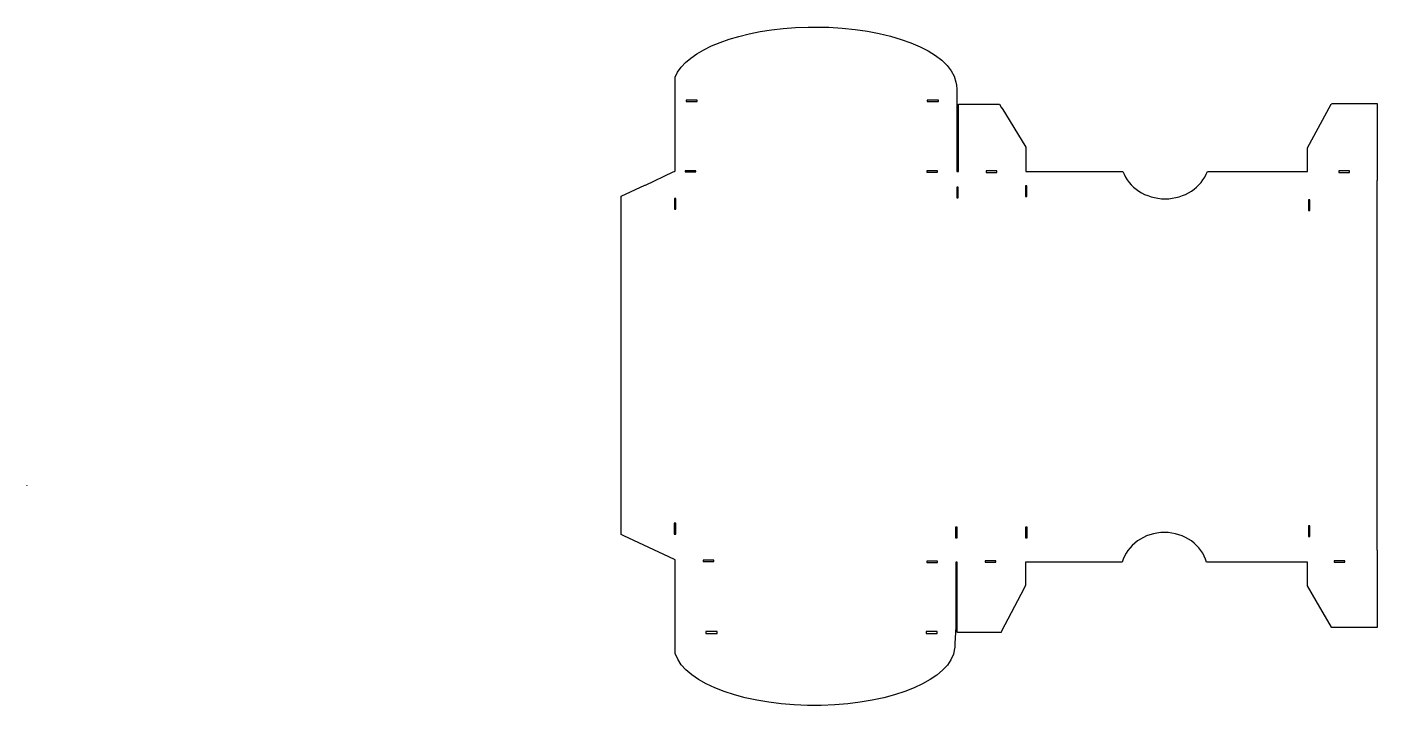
# Model space of a CAD drawing. Header units: centimetres. Extents: x -22.4 to 9.3, y -8.2 to 7.8.
import ezdxf
from ezdxf.lldxf.tags import DXFTag

# ---------------------------------------------------------------- set-up
doc = ezdxf.new("R2010")
doc.units = ezdxf.units.CM
doc.header["$MEASUREMENT"] = 0
doc.layers.add('Layer 1', color=7, linetype='Continuous')
tags = doc.linetypes.add('New Line1', pattern=[1.3, 0.1, -1.2]).pattern_tags.tags
tags[6:7] = [DXFTag(74, 4), DXFTag(75, 0), DXFTag(340, '0'), DXFTag(46, 1.0), DXFTag(50, 0.0), DXFTag(44, 0.0), DXFTag(45, 0.0)]
tags[4:5] = [DXFTag(74, 4), DXFTag(75, 0), DXFTag(340, '0'), DXFTag(46, 1.0), DXFTag(50, 0.0), DXFTag(44, 0.0), DXFTag(45, 0.0)]
tags = doc.linetypes.add('New Line10', pattern=[1.3, 0.1, -1.2]).pattern_tags.tags
tags[6:7] = [DXFTag(74, 4), DXFTag(75, 0), DXFTag(340, '0'), DXFTag(46, 1.0), DXFTag(50, 0.0), DXFTag(44, 0.0), DXFTag(45, 0.0)]
tags[4:5] = [DXFTag(74, 4), DXFTag(75, 0), DXFTag(340, '0'), DXFTag(46, 1.0), DXFTag(50, 0.0), DXFTag(44, 0.0), DXFTag(45, 0.0)]
tags = doc.linetypes.add('New Line11', pattern=[1.3, 0.1, -1.2]).pattern_tags.tags
tags[6:7] = [DXFTag(74, 4), DXFTag(75, 0), DXFTag(340, '0'), DXFTag(46, 1.0), DXFTag(50, 0.0), DXFTag(44, 0.0), DXFTag(45, 0.0)]
tags[4:5] = [DXFTag(74, 4), DXFTag(75, 0), DXFTag(340, '0'), DXFTag(46, 1.0), DXFTag(50, 0.0), DXFTag(44, 0.0), DXFTag(45, 0.0)]
tags = doc.linetypes.add('New Line12', pattern=[1.3, 0.1, -1.2]).pattern_tags.tags
tags[6:7] = [DXFTag(74, 4), DXFTag(75, 0), DXFTag(340, '0'), DXFTag(46, 1.0), DXFTag(50, 0.0), DXFTag(44, 0.0), DXFTag(45, 0.0)]
tags[4:5] = [DXFTag(74, 4), DXFTag(75, 0), DXFTag(340, '0'), DXFTag(46, 1.0), DXFTag(50, 0.0), DXFTag(44, 0.0), DXFTag(45, 0.0)]
tags = doc.linetypes.add('New Line13', pattern=[1.3, 0.1, -1.2]).pattern_tags.tags
tags[6:7] = [DXFTag(74, 4), DXFTag(75, 0), DXFTag(340, '0'), DXFTag(46, 1.0), DXFTag(50, 0.0), DXFTag(44, 0.0), DXFTag(45, 0.0)]
tags[4:5] = [DXFTag(74, 4), DXFTag(75, 0), DXFTag(340, '0'), DXFTag(46, 1.0), DXFTag(50, 0.0), DXFTag(44, 0.0), DXFTag(45, 0.0)]
tags = doc.linetypes.add('New Line14', pattern=[1.3, 0.1, -1.2]).pattern_tags.tags
tags[6:7] = [DXFTag(74, 4), DXFTag(75, 0), DXFTag(340, '0'), DXFTag(46, 1.0), DXFTag(50, 0.0), DXFTag(44, 0.0), DXFTag(45, 0.0)]
tags[4:5] = [DXFTag(74, 4), DXFTag(75, 0), DXFTag(340, '0'), DXFTag(46, 1.0), DXFTag(50, 0.0), DXFTag(44, 0.0), DXFTag(45, 0.0)]
tags = doc.linetypes.add('New Line15', pattern=[1.3, 0.1, -1.2]).pattern_tags.tags
tags[6:7] = [DXFTag(74, 4), DXFTag(75, 0), DXFTag(340, '0'), DXFTag(46, 1.0), DXFTag(50, 0.0), DXFTag(44, 0.0), DXFTag(45, 0.0)]
tags[4:5] = [DXFTag(74, 4), DXFTag(75, 0), DXFTag(340, '0'), DXFTag(46, 1.0), DXFTag(50, 0.0), DXFTag(44, 0.0), DXFTag(45, 0.0)]
tags = doc.linetypes.add('New Line16', pattern=[1.3, 0.1, -1.2]).pattern_tags.tags
tags[6:7] = [DXFTag(74, 4), DXFTag(75, 0), DXFTag(340, '0'), DXFTag(46, 1.0), DXFTag(50, 0.0), DXFTag(44, 0.0), DXFTag(45, 0.0)]
tags[4:5] = [DXFTag(74, 4), DXFTag(75, 0), DXFTag(340, '0'), DXFTag(46, 1.0), DXFTag(50, 0.0), DXFTag(44, 0.0), DXFTag(45, 0.0)]
tags = doc.linetypes.add('New Line17', pattern=[1.3, 0.1, -1.2]).pattern_tags.tags
tags[6:7] = [DXFTag(74, 4), DXFTag(75, 0), DXFTag(340, '0'), DXFTag(46, 1.0), DXFTag(50, 0.0), DXFTag(44, 0.0), DXFTag(45, 0.0)]
tags[4:5] = [DXFTag(74, 4), DXFTag(75, 0), DXFTag(340, '0'), DXFTag(46, 1.0), DXFTag(50, 0.0), DXFTag(44, 0.0), DXFTag(45, 0.0)]
tags = doc.linetypes.add('New Line18', pattern=[1.3, 0.1, -1.2]).pattern_tags.tags
tags[6:7] = [DXFTag(74, 4), DXFTag(75, 0), DXFTag(340, '0'), DXFTag(46, 1.0), DXFTag(50, 0.0), DXFTag(44, 0.0), DXFTag(45, 0.0)]
tags[4:5] = [DXFTag(74, 4), DXFTag(75, 0), DXFTag(340, '0'), DXFTag(46, 1.0), DXFTag(50, 0.0), DXFTag(44, 0.0), DXFTag(45, 0.0)]
tags = doc.linetypes.add('New Line19', pattern=[1.3, 0.1, -1.2]).pattern_tags.tags
tags[6:7] = [DXFTag(74, 4), DXFTag(75, 0), DXFTag(340, '0'), DXFTag(46, 1.0), DXFTag(50, 0.0), DXFTag(44, 0.0), DXFTag(45, 0.0)]
tags[4:5] = [DXFTag(74, 4), DXFTag(75, 0), DXFTag(340, '0'), DXFTag(46, 1.0), DXFTag(50, 0.0), DXFTag(44, 0.0), DXFTag(45, 0.0)]
tags = doc.linetypes.add('New Line2', pattern=[1.3, 0.1, -1.2]).pattern_tags.tags
tags[6:7] = [DXFTag(74, 4), DXFTag(75, 0), DXFTag(340, '0'), DXFTag(46, 1.0), DXFTag(50, 0.0), DXFTag(44, 0.0), DXFTag(45, 0.0)]
tags[4:5] = [DXFTag(74, 4), DXFTag(75, 0), DXFTag(340, '0'), DXFTag(46, 1.0), DXFTag(50, 0.0), DXFTag(44, 0.0), DXFTag(45, 0.0)]
tags = doc.linetypes.add('New Line20', pattern=[1.3, 0.1, -1.2]).pattern_tags.tags
tags[6:7] = [DXFTag(74, 4), DXFTag(75, 0), DXFTag(340, '0'), DXFTag(46, 1.0), DXFTag(50, 0.0), DXFTag(44, 0.0), DXFTag(45, 0.0)]
tags[4:5] = [DXFTag(74, 4), DXFTag(75, 0), DXFTag(340, '0'), DXFTag(46, 1.0), DXFTag(50, 0.0), DXFTag(44, 0.0), DXFTag(45, 0.0)]
tags = doc.linetypes.add('New Line21', pattern=[1.3, 0.1, -1.2]).pattern_tags.tags
tags[6:7] = [DXFTag(74, 4), DXFTag(75, 0), DXFTag(340, '0'), DXFTag(46, 1.0), DXFTag(50, 0.0), DXFTag(44, 0.0), DXFTag(45, 0.0)]
tags[4:5] = [DXFTag(74, 4), DXFTag(75, 0), DXFTag(340, '0'), DXFTag(46, 1.0), DXFTag(50, 0.0), DXFTag(44, 0.0), DXFTag(45, 0.0)]
tags = doc.linetypes.add('New Line22', pattern=[1.3, 0.1, -1.2]).pattern_tags.tags
tags[6:7] = [DXFTag(74, 4), DXFTag(75, 0), DXFTag(340, '0'), DXFTag(46, 1.0), DXFTag(50, 0.0), DXFTag(44, 0.0), DXFTag(45, 0.0)]
tags[4:5] = [DXFTag(74, 4), DXFTag(75, 0), DXFTag(340, '0'), DXFTag(46, 1.0), DXFTag(50, 0.0), DXFTag(44, 0.0), DXFTag(45, 0.0)]
tags = doc.linetypes.add('New Line3', pattern=[1.3, 0.1, -1.2]).pattern_tags.tags
tags[6:7] = [DXFTag(74, 4), DXFTag(75, 0), DXFTag(340, '0'), DXFTag(46, 1.0), DXFTag(50, 0.0), DXFTag(44, 0.0), DXFTag(45, 0.0)]
tags[4:5] = [DXFTag(74, 4), DXFTag(75, 0), DXFTag(340, '0'), DXFTag(46, 1.0), DXFTag(50, 0.0), DXFTag(44, 0.0), DXFTag(45, 0.0)]
tags = doc.linetypes.add('New Line4', pattern=[1.3, 0.1, -1.2]).pattern_tags.tags
tags[6:7] = [DXFTag(74, 4), DXFTag(75, 0), DXFTag(340, '0'), DXFTag(46, 1.0), DXFTag(50, 0.0), DXFTag(44, 0.0), DXFTag(45, 0.0)]
tags[4:5] = [DXFTag(74, 4), DXFTag(75, 0), DXFTag(340, '0'), DXFTag(46, 1.0), DXFTag(50, 0.0), DXFTag(44, 0.0), DXFTag(45, 0.0)]
tags = doc.linetypes.add('New Line5', pattern=[1.3, 0.1, -1.2]).pattern_tags.tags
tags[6:7] = [DXFTag(74, 4), DXFTag(75, 0), DXFTag(340, '0'), DXFTag(46, 1.0), DXFTag(50, 0.0), DXFTag(44, 0.0), DXFTag(45, 0.0)]
tags[4:5] = [DXFTag(74, 4), DXFTag(75, 0), DXFTag(340, '0'), DXFTag(46, 1.0), DXFTag(50, 0.0), DXFTag(44, 0.0), DXFTag(45, 0.0)]
tags = doc.linetypes.add('New Line6', pattern=[1.3, 0.1, -1.2]).pattern_tags.tags
tags[6:7] = [DXFTag(74, 4), DXFTag(75, 0), DXFTag(340, '0'), DXFTag(46, 1.0), DXFTag(50, 0.0), DXFTag(44, 0.0), DXFTag(45, 0.0)]
tags[4:5] = [DXFTag(74, 4), DXFTag(75, 0), DXFTag(340, '0'), DXFTag(46, 1.0), DXFTag(50, 0.0), DXFTag(44, 0.0), DXFTag(45, 0.0)]
tags = doc.linetypes.add('New Line7', pattern=[1.3, 0.1, -1.2]).pattern_tags.tags
tags[6:7] = [DXFTag(74, 4), DXFTag(75, 0), DXFTag(340, '0'), DXFTag(46, 1.0), DXFTag(50, 0.0), DXFTag(44, 0.0), DXFTag(45, 0.0)]
tags[4:5] = [DXFTag(74, 4), DXFTag(75, 0), DXFTag(340, '0'), DXFTag(46, 1.0), DXFTag(50, 0.0), DXFTag(44, 0.0), DXFTag(45, 0.0)]
tags = doc.linetypes.add('New Line8', pattern=[1.3, 0.1, -1.2]).pattern_tags.tags
tags[6:7] = [DXFTag(74, 4), DXFTag(75, 0), DXFTag(340, '0'), DXFTag(46, 1.0), DXFTag(50, 0.0), DXFTag(44, 0.0), DXFTag(45, 0.0)]
tags[4:5] = [DXFTag(74, 4), DXFTag(75, 0), DXFTag(340, '0'), DXFTag(46, 1.0), DXFTag(50, 0.0), DXFTag(44, 0.0), DXFTag(45, 0.0)]
tags = doc.linetypes.add('New Line9', pattern=[1.3, 0.1, -1.2]).pattern_tags.tags
tags[6:7] = [DXFTag(74, 4), DXFTag(75, 0), DXFTag(340, '0'), DXFTag(46, 1.0), DXFTag(50, 0.0), DXFTag(44, 0.0), DXFTag(45, 0.0)]
tags[4:5] = [DXFTag(74, 4), DXFTag(75, 0), DXFTag(340, '0'), DXFTag(46, 1.0), DXFTag(50, 0.0), DXFTag(44, 0.0), DXFTag(45, 0.0)]

msp = doc.modelspace()

# ---------------------------------------------------------------- linework, layer by layer
at = {"layer": 'Layer 1', "linetype": 'New Line2', "lineweight": 25}
msp.add_open_spline([(-3.90303, 7.76535), (-3.95893, 7.7654), (-4.01525, 7.76484), (-4.0717, 7.7637), (-4.0717, 7.7637), (-5.66403, 7.73147), (-6.94021, 7.22958), (-7.18469, 6.59126), (-7.18469, 6.59126), (-7.18469, 6.59126), (-7.18469, 5.09141), (-7.18469, 5.09141), (-7.18469, 5.09141), (-7.18469, 5.09141), (-7.18634, 5.09141), (-7.18634, 5.09141), (-7.18634, 5.09141), (-7.18634, 5.09141), (-7.18634, 4.39357), (-7.18634, 4.39357), (-7.18634, 4.39357), (-7.18634, 4.39357), (-7.19792, 4.38861), (-7.19792, 4.38861), (-7.19792, 4.38861), (-7.19792, 4.38861), (-7.20122, 4.38695), (-7.20122, 4.38695), (-7.20122, 4.38695), (-7.20122, 4.38695), (-7.20949, 4.38282), (-7.20949, 4.38282), (-7.20949, 4.38282), (-7.20949, 4.38282), (-7.22934, 4.37372), (-7.22934, 4.37372), (-7.22934, 4.37372), (-7.22934, 4.37372), (-7.88087, 4.06449), (-7.88087, 4.06449), (-7.88087, 4.06449), (-7.88087, 4.06449), (-7.89079, 4.06036), (-7.89079, 4.06036), (-7.89079, 4.06036), (-7.89079, 4.06036), (-8.44477, 3.80239), (-8.44477, 3.80239), (-8.44477, 3.80239), (-8.44477, 3.80239), (-8.44477, 3.57997), (-8.44477, 3.57997), (-8.44477, 3.57997), (-8.44477, 3.57997), (-8.44559, 3.57997), (-8.44559, 3.57997), (-8.44559, 3.57997), (-8.44559, 3.57997), (-8.44559, -3.9962), (-8.44559, -3.9962), (-8.44559, -3.9962), (-8.44559, -3.9962), (-8.4489, -4.00365), (-8.4489, -4.00365), (-8.4489, -4.00365), (-8.4489, -4.00365), (-8.4489, -4.11361), (-8.4489, -4.11361), (-8.4489, -4.11361), (-8.4489, -4.11361), (-8.44559, -4.11527), (-8.44559, -4.11527), (-8.44559, -4.11527), (-8.44559, -4.11527), (-8.38606, -4.14338), (-8.38606, -4.14338), (-8.38606, -4.14338), (-8.38606, -4.14338), (-8.38441, -4.14338), (-8.38441, -4.14338), (-8.38441, -4.14338), (-8.38441, -4.14338), (-7.33434, -4.63286), (-7.33434, -4.63286), (-7.33434, -4.63286), (-7.33434, -4.63286), (-7.17973, -4.70479), (-7.17973, -4.70479), (-7.17973, -4.70479), (-7.17973, -4.70479), (-7.17973, -4.71637), (-7.17973, -4.71637), (-7.17973, -4.71637), (-7.17973, -4.71637), (-7.17973, -4.75275), (-7.17973, -4.75275), (-7.17973, -4.75275), (-7.17973, -4.75275), (-7.17973, -4.82964), (-7.17973, -4.82964), (-7.17973, -4.82964), (-7.17973, -4.82964), (-7.18055, -4.82964), (-7.18055, -4.82964), (-7.18055, -4.82964), (-7.18055, -4.82964), (-7.18055, -5.59528), (-7.18055, -5.59528), (-7.18055, -5.59528), (-7.18055, -5.59528), (-7.17973, -5.59528), (-7.17973, -5.59528), (-7.17973, -5.59528), (-7.17973, -5.59528), (-7.17973, -6.90249), (-7.17973, -6.90249), (-7.17973, -6.90249), (-6.96125, -7.61662), (-5.48465, -8.1514), (-3.76412, -8.11626), (-3.76412, -8.11626), (-2.05772, -8.08141), (-0.71674, -7.4977), (-0.63956, -6.78591), (-0.63956, -6.78591), (-0.63836, -6.77488), (-0.63766, -6.76392), (-0.63708, -6.75283), (-0.63708, -6.75283), (-0.63708, -6.75283), (-0.63708, -6.75201), (-0.63708, -6.75201), (-0.63708, -6.75201), (-0.63708, -6.75201), (-0.63542, -6.73051), (-0.63542, -6.73051), (-0.63542, -6.73051), (-0.63542, -6.73051), (-0.63129, -6.66271), (-0.63129, -6.66271), (-0.63129, -6.66271), (-0.63129, -6.66271), (-0.63129, -6.66105), (-0.63129, -6.66105), (-0.63129, -6.66105), (-0.63129, -6.66105), (-0.61558, -6.41714), (-0.61558, -6.41714), (-0.61558, -6.41714), (-0.61558, -6.41714), (-0.61558, -6.34686), (-0.61558, -6.34686), (-0.61558, -6.34686), (-0.61558, -6.34686), (-0.61475, -6.34686), (-0.61475, -6.34686), (-0.61475, -6.34686), (-0.61475, -6.34686), (-0.61475, -4.76432), (-0.61475, -4.76432), (-0.61475, -4.76432), (-0.61475, -4.76432), (-0.57672, -4.76432), (-0.57672, -4.76432), (-0.57672, -4.76432), (-0.57672, -4.76432), (-0.57672, -6.40061), (-0.57672, -6.40061), (-0.57672, -6.40061), (-0.57672, -6.40061), (-0.57424, -6.40061), (-0.57424, -6.40061), (-0.57424, -6.40061), (-0.57424, -6.40061), (-0.57424, -6.40722), (-0.57424, -6.40722), (-0.57424, -6.40722), (-0.57424, -6.40722), (-0.43368, -6.40722), (-0.43368, -6.40722), (-0.43368, -6.40722), (-0.43368, -6.40722), (-0.43368, -6.40474), (-0.43368, -6.40474), (-0.43368, -6.40474), (-0.43368, -6.40474), (0.44689, -6.40474), (0.44689, -6.40474), (0.44689, -6.40474), (0.44689, -6.40474), (0.46012, -6.37994), (0.46012, -6.37994), (0.46012, -6.37994), (0.46012, -6.37994), (0.46012, -6.37828), (0.46012, -6.37828), (0.46012, -6.37828), (0.46012, -6.37828), (0.46094, -6.37911), (0.46094, -6.37911), (0.46094, -6.37911), (0.46094, -6.37911), (0.90991, -5.51673), (0.90991, -5.51673), (0.90991, -5.51673), (0.90991, -5.51673), (1.02236, -5.30589), (1.02236, -5.30589), (1.02236, -5.30589), (1.02236, -5.30589), (1.02236, -5.2968), (1.02236, -5.2968), (1.02236, -5.2968), (1.02236, -5.2968), (1.02236, -5.229), (1.02236, -5.229), (1.02236, -5.229), (1.02236, -5.229), (1.02236, -4.76432), (1.02236, -4.76432), (1.02236, -4.76432), (1.02236, -4.76432), (3.2862, -4.76432), (3.2862, -4.76432), (3.2862, -4.76432), (3.39583, -4.36407), (3.79654, -4.06648), (4.27342, -4.06648), (4.27342, -4.06648), (4.75025, -4.06648), (5.15013, -4.36416), (5.25982, -4.76432), (5.25982, -4.76432), (5.25982, -4.76432), (7.62123, -4.76432), (7.62123, -4.76432), (7.62123, -4.76432), (7.62123, -4.76432), (7.62123, -5.31912), (7.62123, -5.31912), (7.62123, -5.31912), (7.62123, -5.31912), (7.6204, -5.31912), (7.6204, -5.31912), (7.6204, -5.31912), (7.6204, -5.31912), (7.82215, -5.66473), (7.82215, -5.66473), (7.82215, -5.66473), (7.82215, -5.66473), (8.18264, -6.2832), (8.18264, -6.2832), (8.18264, -6.2832), (8.18264, -6.2832), (8.1843, -6.2865), (8.1843, -6.2865), (8.1843, -6.2865), (8.1843, -6.2865), (8.18512, -6.2865), (8.18512, -6.2865), (8.18512, -6.2865), (8.18512, -6.2865), (8.18595, -6.28816), (8.18595, -6.28816), (8.18595, -6.28816), (8.18595, -6.28816), (9.25007, -6.28816), (9.25007, -6.28816), (9.25007, -6.28816), (9.25007, -6.28816), (9.25007, -4.48155), (9.25007, -4.48155), (9.25007, -4.48155), (9.25007, -4.48155), (9.24924, -4.48155), (9.24924, -4.48155), (9.24924, -4.48155), (9.24924, -4.48155), (9.24924, 4.17198), (9.24924, 4.17198), (9.24924, 4.17198), (9.24924, 4.17198), (9.25007, 4.17198), (9.25007, 4.17198), (9.25007, 4.17198), (9.25007, 4.17198), (9.25007, 5.97859), (9.25007, 5.97859), (9.25007, 5.97859), (9.25007, 5.97859), (8.19174, 5.97859), (8.19174, 5.97859), (8.19174, 5.97859), (8.19174, 5.97859), (8.18264, 5.96205), (8.18264, 5.96205), (8.18264, 5.96205), (8.18264, 5.96205), (8.18264, 5.95461), (8.18264, 5.95461), (8.18264, 5.95461), (8.18264, 5.95461), (8.18016, 5.95709), (8.18016, 5.95709), (8.18016, 5.95709), (8.18016, 5.95709), (7.62123, 4.94092), (7.62123, 4.94092), (7.62123, 4.94092), (7.62123, 4.94092), (7.62123, 4.38695), (7.62123, 4.38695), (7.62123, 4.38695), (7.62123, 4.38695), (5.27884, 4.38695), (5.27884, 4.38695), (5.27884, 4.38695), (5.13888, 4.01298), (4.74819, 3.74368), (4.28831, 3.74368), (4.28831, 3.74368), (3.82843, 3.74368), (3.43774, 4.01298), (3.29777, 4.38695), (3.29777, 4.38695), (3.29777, 4.38695), (1.02401, 4.38695), (1.02401, 4.38695), (1.02401, 4.38695), (1.02401, 4.38695), (1.02401, 4.95663), (1.02401, 4.95663), (1.02401, 4.95663), (1.02401, 4.95663), (0.46342, 5.87193), (0.46342, 5.87193), (0.46342, 5.87193), (0.46342, 5.87193), (0.46012, 5.8711), (0.46012, 5.8711), (0.46012, 5.8711), (0.46012, 5.8711), (0.46012, 5.87689), (0.46012, 5.87689), (0.46012, 5.87689), (0.46012, 5.87689), (0.4072, 5.96288), (0.4072, 5.96288), (0.4072, 5.96288), (0.4072, 5.96288), (-0.5453, 5.96288), (-0.5453, 5.96288), (-0.5453, 5.96288), (-0.5453, 5.96288), (-0.5453, 4.38695), (-0.5453, 4.38695), (-0.5453, 4.38695), (-0.5453, 4.38695), (-0.5916, 4.38695), (-0.5916, 4.38695), (-0.5916, 4.38695), (-0.5916, 4.38695), (-0.5916, 5.7107), (-0.5916, 5.7107), (-0.5916, 5.7107), (-0.5916, 5.7107), (-0.58912, 5.7107), (-0.58912, 5.7107), (-0.58912, 5.7107), (-0.58912, 5.7107), (-0.58912, 6.32172), (-0.58912, 6.32172), (-0.58912, 6.32172), (-0.58912, 6.32172), (-0.59822, 6.39283), (-0.59822, 6.39283), (-0.59822, 6.39283), (-0.59835, 6.39588), (-0.59886, 6.39889), (-0.59904, 6.40192), (-0.59904, 6.40192), (-0.59904, 6.40192), (-0.60814, 6.47716), (-0.60814, 6.47716), (-0.60814, 6.47716), (-0.74385, 7.20585), (-2.18372, 7.76391), (-3.90303, 7.76535)], degree=3, knots=[0, 0, 0, 0, 0.01020408, 0.01020408, 0.01020408, 0.01020408, 0.02040816, 0.02040816, 0.02040816, 0.02040816, 0.03061224, 0.03061224, 0.03061224, 0.03061224, 0.04081633, 0.04081633, 0.04081633, 0.04081633, 0.05102041, 0.05102041, 0.05102041, 0.05102041, 0.06122449, 0.06122449, 0.06122449, 0.06122449, 0.07142857, 0.07142857, 0.07142857, 0.07142857, 0.08163265, 0.08163265, 0.08163265, 0.08163265, 0.09183673, 0.09183673, 0.09183673, 0.09183673, 0.10204082, 0.10204082, 0.10204082, 0.10204082, 0.1122449, 0.1122449, 0.1122449, 0.1122449, 0.12244898, 0.12244898, 0.12244898, 0.12244898, 0.13265306, 0.13265306, 0.13265306, 0.13265306, 0.14285714, 0.14285714, 0.14285714, 0.14285714, 0.15306122, 0.15306122, 0.15306122, 0.15306122, 0.16326531, 0.16326531, 0.16326531, 0.16326531, 0.17346939, 0.17346939, 0.17346939, 0.17346939, 0.18367347, 0.18367347, 0.18367347, 0.18367347, 0.19387755, 0.19387755, 0.19387755, 0.19387755, 0.20408163, 0.20408163, 0.20408163, 0.20408163, 0.21428571, 0.21428571, 0.21428571, 0.21428571, 0.2244898, 0.2244898, 0.2244898, 0.2244898, 0.23469388, 0.23469388, 0.23469388, 0.23469388, 0.24489796, 0.24489796, 0.24489796, 0.24489796, 0.25510204, 0.25510204, 0.25510204, 0.25510204, 0.26530612, 0.26530612, 0.26530612, 0.26530612, 0.2755102, 0.2755102, 0.2755102, 0.2755102, 0.28571429, 0.28571429, 0.28571429, 0.28571429, 0.29591837, 0.29591837, 0.29591837, 0.29591837, 0.30612245, 0.30612245, 0.30612245, 0.30612245, 0.31632653, 0.31632653, 0.31632653, 0.31632653, 0.32653061, 0.32653061, 0.32653061, 0.32653061, 0.33673469, 0.33673469, 0.33673469, 0.33673469, 0.34693878, 0.34693878, 0.34693878, 0.34693878, 0.35714286, 0.35714286, 0.35714286, 0.35714286, 0.36734694, 0.36734694, 0.36734694, 0.36734694, 0.37755102, 0.37755102, 0.37755102, 0.37755102, 0.3877551, 0.3877551, 0.3877551, 0.3877551, 0.39795918, 0.39795918, 0.39795918, 0.39795918, 0.40816327, 0.40816327, 0.40816327, 0.40816327, 0.41836735, 0.41836735, 0.41836735, 0.41836735, 0.42857143, 0.42857143, 0.42857143, 0.42857143, 0.43877551, 0.43877551, 0.43877551, 0.43877551, 0.44897959, 0.44897959, 0.44897959, 0.44897959, 0.45918367, 0.45918367, 0.45918367, 0.45918367, 0.46938776, 0.46938776, 0.46938776, 0.46938776, 0.47959184, 0.47959184, 0.47959184, 0.47959184, 0.48979592, 0.48979592, 0.48979592, 0.48979592, 0.5, 0.5, 0.5, 0.5, 0.51020408, 0.51020408, 0.51020408, 0.51020408, 0.52040816, 0.52040816, 0.52040816, 0.52040816, 0.53061224, 0.53061224, 0.53061224, 0.53061224, 0.54081633, 0.54081633, 0.54081633, 0.54081633, 0.55102041, 0.55102041, 0.55102041, 0.55102041, 0.56122449, 0.56122449, 0.56122449, 0.56122449, 0.57142857, 0.57142857, 0.57142857, 0.57142857, 0.58163265, 0.58163265, 0.58163265, 0.58163265, 0.59183673, 0.59183673, 0.59183673, 0.59183673, 0.60204082, 0.60204082, 0.60204082, 0.60204082, 0.6122449, 0.6122449, 0.6122449, 0.6122449, 0.62244898, 0.62244898, 0.62244898, 0.62244898, 0.63265306, 0.63265306, 0.63265306, 0.63265306, 0.64285714, 0.64285714, 0.64285714, 0.64285714, 0.65306122, 0.65306122, 0.65306122, 0.65306122, 0.66326531, 0.66326531, 0.66326531, 0.66326531, 0.67346939, 0.67346939, 0.67346939, 0.67346939, 0.68367347, 0.68367347, 0.68367347, 0.68367347, 0.69387755, 0.69387755, 0.69387755, 0.69387755, 0.70408163, 0.70408163, 0.70408163, 0.70408163, 0.71428571, 0.71428571, 0.71428571, 0.71428571, 0.7244898, 0.7244898, 0.7244898, 0.7244898, 0.73469388, 0.73469388, 0.73469388, 0.73469388, 0.74489796, 0.74489796, 0.74489796, 0.74489796, 0.75510204, 0.75510204, 0.75510204, 0.75510204, 0.76530612, 0.76530612, 0.76530612, 0.76530612, 0.7755102, 0.7755102, 0.7755102, 0.7755102, 0.78571429, 0.78571429, 0.78571429, 0.78571429, 0.79591837, 0.79591837, 0.79591837, 0.79591837, 0.80612245, 0.80612245, 0.80612245, 0.80612245, 0.81632653, 0.81632653, 0.81632653, 0.81632653, 0.82653061, 0.82653061, 0.82653061, 0.82653061, 0.83673469, 0.83673469, 0.83673469, 0.83673469, 0.84693878, 0.84693878, 0.84693878, 0.84693878, 0.85714286, 0.85714286, 0.85714286, 0.85714286, 0.86734694, 0.86734694, 0.86734694, 0.86734694, 0.87755102, 0.87755102, 0.87755102, 0.87755102, 0.8877551, 0.8877551, 0.8877551, 0.8877551, 0.89795918, 0.89795918, 0.89795918, 0.89795918, 0.90816327, 0.90816327, 0.90816327, 0.90816327, 0.91836735, 0.91836735, 0.91836735, 0.91836735, 0.92857143, 0.92857143, 0.92857143, 0.92857143, 0.93877551, 0.93877551, 0.93877551, 0.93877551, 0.94897959, 0.94897959, 0.94897959, 0.94897959, 0.95918367, 0.95918367, 0.95918367, 0.95918367, 0.96938776, 0.96938776, 0.96938776, 0.96938776, 0.97959184, 0.97959184, 0.97959184, 0.97959184, 1, 1, 1, 1], dxfattribs=at)
at = {"layer": 'Layer 1', "linetype": 'New Line3', "lineweight": 25}
msp.add_open_spline([(-6.92672, 6.053), (-6.92672, 6.053), (-6.66627, 6.053), (-6.66627, 6.053), (-6.66627, 6.053), (-6.66627, 6.053), (-6.66627, 6.02075), (-6.66627, 6.02075), (-6.66627, 6.02075), (-6.66627, 6.02075), (-6.92672, 6.02075), (-6.92672, 6.02075), (-6.92672, 6.02075), (-6.92672, 6.02075), (-6.92672, 6.053), (-6.92672, 6.053)], degree=3, knots=[0, 0, 0, 0, 0.2, 0.2, 0.2, 0.2, 0.4, 0.4, 0.4, 0.4, 0.6, 0.6, 0.6, 0.6, 1, 1, 1, 1], dxfattribs=at)
at = {"layer": 'Layer 1', "linetype": 'New Line4', "lineweight": 25}
msp.add_open_spline([(-1.27952, 6.053), (-1.27952, 6.053), (-1.01907, 6.053), (-1.01907, 6.053), (-1.01907, 6.053), (-1.01907, 6.053), (-1.01907, 6.02489), (-1.01907, 6.02489), (-1.01907, 6.02489), (-1.01907, 6.02489), (-1.27952, 6.02489), (-1.27952, 6.02489), (-1.27952, 6.02489), (-1.27952, 6.02489), (-1.27952, 6.053), (-1.27952, 6.053)], degree=3, knots=[0, 0, 0, 0, 0.2, 0.2, 0.2, 0.2, 0.4, 0.4, 0.4, 0.4, 0.6, 0.6, 0.6, 0.6, 1, 1, 1, 1], dxfattribs=at)
at = {"layer": 'Layer 1', "linetype": 'New Line5', "lineweight": 25}
msp.add_open_spline([(-6.94739, 4.39522), (-6.94739, 4.39522), (-6.69769, 4.39522), (-6.69769, 4.39522), (-6.69769, 4.39522), (-6.69769, 4.39522), (-6.69769, 4.3729), (-6.69769, 4.3729), (-6.69769, 4.3729), (-6.69769, 4.3729), (-6.94739, 4.3729), (-6.94739, 4.3729), (-6.94739, 4.3729), (-6.94739, 4.3729), (-6.94739, 4.39522), (-6.94739, 4.39522)], degree=3, knots=[0, 0, 0, 0, 0.2, 0.2, 0.2, 0.2, 0.4, 0.4, 0.4, 0.4, 0.6, 0.6, 0.6, 0.6, 1, 1, 1, 1], dxfattribs=at)
at = {"layer": 'Layer 1', "linetype": 'New Line6', "lineweight": 25}
msp.add_open_spline([(-1.29109, 4.39522), (-1.29109, 4.39522), (-1.04139, 4.39522), (-1.04139, 4.39522), (-1.04139, 4.39522), (-1.04139, 4.39522), (-1.04139, 4.37042), (-1.04139, 4.37042), (-1.04139, 4.37042), (-1.04139, 4.37042), (-1.29109, 4.37042), (-1.29109, 4.37042), (-1.29109, 4.37042), (-1.29109, 4.37042), (-1.29109, 4.39522), (-1.29109, 4.39522)], degree=3, knots=[0, 0, 0, 0, 0.2, 0.2, 0.2, 0.2, 0.4, 0.4, 0.4, 0.4, 0.6, 0.6, 0.6, 0.6, 1, 1, 1, 1], dxfattribs=at)
at = {"layer": 'Layer 1', "linetype": 'New Line7', "lineweight": 25}
msp.add_open_spline([(0.0988, 4.39522), (0.0988, 4.39522), (0.3485, 4.39522), (0.3485, 4.39522), (0.3485, 4.39522), (0.3485, 4.39522), (0.3485, 4.36132), (0.3485, 4.36132), (0.3485, 4.36132), (0.3485, 4.36132), (0.0988, 4.36132), (0.0988, 4.36132), (0.0988, 4.36132), (0.0988, 4.36132), (0.0988, 4.39522), (0.0988, 4.39522)], degree=3, knots=[0, 0, 0, 0, 0.2, 0.2, 0.2, 0.2, 0.4, 0.4, 0.4, 0.4, 0.6, 0.6, 0.6, 0.6, 1, 1, 1, 1], dxfattribs=at)
at = {"layer": 'Layer 1', "linetype": 'New Line8', "lineweight": 25}
msp.add_open_spline([(8.35462, 4.39522), (8.35462, 4.39522), (8.60432, 4.39522), (8.60432, 4.39522), (8.60432, 4.39522), (8.60432, 4.39522), (8.60432, 4.35884), (8.60432, 4.35884), (8.60432, 4.35884), (8.60432, 4.35884), (8.35462, 4.35884), (8.35462, 4.35884), (8.35462, 4.35884), (8.35462, 4.35884), (8.35462, 4.39522), (8.35462, 4.39522)], degree=3, knots=[0, 0, 0, 0, 0.2, 0.2, 0.2, 0.2, 0.4, 0.4, 0.4, 0.4, 0.6, 0.6, 0.6, 0.6, 1, 1, 1, 1], dxfattribs=at)
at = {"layer": 'Layer 1', "linetype": 'New Line10', "lineweight": 25}
msp.add_open_spline([(-0.58829, 4.01819), (-0.58829, 4.01819), (-0.55439, 4.01819), (-0.55439, 4.01819), (-0.55439, 4.01819), (-0.55439, 4.01819), (-0.55439, 3.76518), (-0.55439, 3.76518), (-0.55439, 3.76518), (-0.55439, 3.76518), (-0.58829, 3.76518), (-0.58829, 3.76518), (-0.58829, 3.76518), (-0.58829, 3.76518), (-0.58829, 4.01819), (-0.58829, 4.01819)], degree=3, knots=[0, 0, 0, 0, 0.2, 0.2, 0.2, 0.2, 0.4, 0.4, 0.4, 0.4, 0.6, 0.6, 0.6, 0.6, 1, 1, 1, 1], dxfattribs=at)
at = {"layer": 'Layer 1', "linetype": 'New Line9', "lineweight": 25}
msp.add_open_spline([(1.01822, 4.04796), (1.01822, 4.04796), (1.05212, 4.04796), (1.05212, 4.04796), (1.05212, 4.04796), (1.05212, 4.04796), (1.05212, 3.79495), (1.05212, 3.79495), (1.05212, 3.79495), (1.05212, 3.79495), (1.01822, 3.79495), (1.01822, 3.79495), (1.01822, 3.79495), (1.01822, 3.79495), (1.01822, 4.04796), (1.01822, 4.04796)], degree=3, knots=[0, 0, 0, 0, 0.2, 0.2, 0.2, 0.2, 0.4, 0.4, 0.4, 0.4, 0.6, 0.6, 0.6, 0.6, 1, 1, 1, 1], dxfattribs=at)
at = {"layer": 'Layer 1', "linetype": 'New Line11', "lineweight": 25}
msp.add_open_spline([(-7.20122, 3.75195), (-7.20122, 3.75195), (-7.16898, 3.75195), (-7.16898, 3.75195), (-7.16898, 3.75195), (-7.16898, 3.75195), (-7.16898, 3.49895), (-7.16898, 3.49895), (-7.16898, 3.49895), (-7.16898, 3.49895), (-7.20122, 3.49895), (-7.20122, 3.49895), (-7.20122, 3.49895), (-7.20122, 3.49895), (-7.20122, 3.75195), (-7.20122, 3.75195)], degree=3, knots=[0, 0, 0, 0, 0.2, 0.2, 0.2, 0.2, 0.4, 0.4, 0.4, 0.4, 0.6, 0.6, 0.6, 0.6, 1, 1, 1, 1], dxfattribs=at)
at = {"layer": 'Layer 1', "linetype": 'New Line12', "lineweight": 25}
msp.add_open_spline([(7.64852, 3.72053), (7.64852, 3.72053), (7.67663, 3.72053), (7.67663, 3.72053), (7.67663, 3.72053), (7.67663, 3.72053), (7.67663, 3.47083), (7.67663, 3.47083), (7.67663, 3.47083), (7.67663, 3.47083), (7.64852, 3.47083), (7.64852, 3.47083), (7.64852, 3.47083), (7.64852, 3.47083), (7.64852, 3.72053), (7.64852, 3.72053)], degree=3, knots=[0, 0, 0, 0, 0.2, 0.2, 0.2, 0.2, 0.4, 0.4, 0.4, 0.4, 0.6, 0.6, 0.6, 0.6, 1, 1, 1, 1], dxfattribs=at)
at = {"layer": 'Layer 1', "color": 1, "linetype": 'New Line1', "lineweight": 25}
msp.add_open_spline([(-22.36036, -2.9707), (-22.36036, -2.9707), (-22.36036, -2.96962), (-22.36036, -2.96962), (-22.36036, -2.96962), (-22.36036, -2.96962), (-22.36036, -2.97354), (-22.36036, -2.97354), (-22.36036, -2.97354), (-22.36036, -2.97354), (-22.36036, -2.9707), (-22.36036, -2.9707)], degree=3, knots=[0, 0, 0, 0, 0.25, 0.25, 0.25, 0.25, 0.5, 0.5, 0.5, 0.5, 1, 1, 1, 1], dxfattribs=at)
at = {"layer": 'Layer 1', "linetype": 'New Line13', "lineweight": 25}
msp.add_open_spline([(-7.20784, -3.85234), (-7.20784, -3.85234), (-7.16898, -3.85234), (-7.16898, -3.85234), (-7.16898, -3.85234), (-7.16898, -3.85234), (-7.16898, -4.10535), (-7.16898, -4.10535), (-7.16898, -4.10535), (-7.16898, -4.10535), (-7.20784, -4.10535), (-7.20784, -4.10535), (-7.20784, -4.10535), (-7.20784, -4.10535), (-7.20784, -3.85234), (-7.20784, -3.85234)], degree=3, knots=[0, 0, 0, 0, 0.2, 0.2, 0.2, 0.2, 0.4, 0.4, 0.4, 0.4, 0.6, 0.6, 0.6, 0.6, 1, 1, 1, 1], dxfattribs=at)
at = {"layer": 'Layer 1', "linetype": 'New Line15', "lineweight": 25}
msp.add_open_spline([(-0.61558, -3.94163), (-0.61558, -3.94163), (-0.57837, -3.94163), (-0.57837, -3.94163), (-0.57837, -3.94163), (-0.57837, -3.94163), (-0.57837, -4.19464), (-0.57837, -4.19464), (-0.57837, -4.19464), (-0.57837, -4.19464), (-0.61558, -4.19464), (-0.61558, -4.19464), (-0.61558, -4.19464), (-0.61558, -4.19464), (-0.61558, -3.94163), (-0.61558, -3.94163)], degree=3, knots=[0, 0, 0, 0, 0.2, 0.2, 0.2, 0.2, 0.4, 0.4, 0.4, 0.4, 0.6, 0.6, 0.6, 0.6, 1, 1, 1, 1], dxfattribs=at)
at = {"layer": 'Layer 1', "linetype": 'New Line16', "lineweight": 25}
msp.add_open_spline([(1.01822, -3.94163), (1.01822, -3.94163), (1.05626, -3.94163), (1.05626, -3.94163), (1.05626, -3.94163), (1.05626, -3.94163), (1.05626, -4.19464), (1.05626, -4.19464), (1.05626, -4.19464), (1.05626, -4.19464), (1.01822, -4.19464), (1.01822, -4.19464), (1.01822, -4.19464), (1.01822, -4.19464), (1.01822, -3.94163), (1.01822, -3.94163)], degree=3, knots=[0, 0, 0, 0, 0.2, 0.2, 0.2, 0.2, 0.4, 0.4, 0.4, 0.4, 0.6, 0.6, 0.6, 0.6, 1, 1, 1, 1], dxfattribs=at)
at = {"layer": 'Layer 1', "linetype": 'New Line14', "lineweight": 25}
msp.add_open_spline([(7.64852, -3.91352), (7.64852, -3.91352), (7.67663, -3.91352), (7.67663, -3.91352), (7.67663, -3.91352), (7.67663, -3.91352), (7.67663, -4.16322), (7.67663, -4.16322), (7.67663, -4.16322), (7.67663, -4.16322), (7.64852, -4.16322), (7.64852, -4.16322), (7.64852, -4.16322), (7.64852, -4.16322), (7.64852, -3.91352), (7.64852, -3.91352)], degree=3, knots=[0, 0, 0, 0, 0.2, 0.2, 0.2, 0.2, 0.4, 0.4, 0.4, 0.4, 0.6, 0.6, 0.6, 0.6, 1, 1, 1, 1], dxfattribs=at)
at = {"layer": 'Layer 1', "linetype": 'New Line17', "lineweight": 25}
msp.add_open_spline([(-6.53067, -4.71471), (-6.53067, -4.71471), (-6.27684, -4.71471), (-6.27684, -4.71471), (-6.27684, -4.71471), (-6.27684, -4.71471), (-6.27684, -4.74613), (-6.27684, -4.74613), (-6.27684, -4.74613), (-6.27684, -4.74613), (-6.53067, -4.74613), (-6.53067, -4.74613), (-6.53067, -4.74613), (-6.53067, -4.74613), (-6.53067, -4.71471), (-6.53067, -4.71471)], degree=3, knots=[0, 0, 0, 0, 0.2, 0.2, 0.2, 0.2, 0.4, 0.4, 0.4, 0.4, 0.6, 0.6, 0.6, 0.6, 1, 1, 1, 1], dxfattribs=at)
at = {"layer": 'Layer 1', "linetype": 'New Line20', "lineweight": 25}
msp.add_open_spline([(-1.29109, -4.73952), (-1.29109, -4.73952), (-1.04139, -4.73952), (-1.04139, -4.73952), (-1.04139, -4.73952), (-1.04139, -4.73952), (-1.04139, -4.76846), (-1.04139, -4.76846), (-1.04139, -4.76846), (-1.04139, -4.76846), (-1.29109, -4.76846), (-1.29109, -4.76846), (-1.29109, -4.76846), (-1.29109, -4.76846), (-1.29109, -4.73952), (-1.29109, -4.73952)], degree=3, knots=[0, 0, 0, 0, 0.2, 0.2, 0.2, 0.2, 0.4, 0.4, 0.4, 0.4, 0.6, 0.6, 0.6, 0.6, 1, 1, 1, 1], dxfattribs=at)
at = {"layer": 'Layer 1', "linetype": 'New Line18', "lineweight": 25}
msp.add_open_spline([(0.07895, -4.72877), (0.07895, -4.72877), (0.32865, -4.72877), (0.32865, -4.72877), (0.32865, -4.72877), (0.32865, -4.72877), (0.32865, -4.74779), (0.32865, -4.74779), (0.32865, -4.74779), (0.32865, -4.74779), (0.32121, -4.76184), (0.32121, -4.76184), (0.32121, -4.76184), (0.32121, -4.76184), (0.07895, -4.76184), (0.07895, -4.76184), (0.07895, -4.76184), (0.07895, -4.76184), (0.07895, -4.72877), (0.07895, -4.72877)], degree=3, knots=[0, 0, 0, 0, 0.16666667, 0.16666667, 0.16666667, 0.16666667, 0.33333333, 0.33333333, 0.33333333, 0.33333333, 0.5, 0.5, 0.5, 0.5, 0.66666667, 0.66666667, 0.66666667, 0.66666667, 1, 1, 1, 1], dxfattribs=at)
at = {"layer": 'Layer 1', "linetype": 'New Line19', "lineweight": 25}
msp.add_open_spline([(8.24796, -4.72877), (8.24796, -4.72877), (8.49766, -4.72877), (8.49766, -4.72877), (8.49766, -4.72877), (8.49766, -4.72877), (8.49766, -4.75771), (8.49766, -4.75771), (8.49766, -4.75771), (8.49766, -4.75771), (8.24796, -4.75771), (8.24796, -4.75771), (8.24796, -4.75771), (8.24796, -4.75771), (8.24796, -4.72877), (8.24796, -4.72877)], degree=3, knots=[0, 0, 0, 0, 0.2, 0.2, 0.2, 0.2, 0.4, 0.4, 0.4, 0.4, 0.6, 0.6, 0.6, 0.6, 1, 1, 1, 1], dxfattribs=at)
at = {"layer": 'Layer 1', "linetype": 'New Line21', "lineweight": 25}
msp.add_open_spline([(-6.46204, -6.38242), (-6.46204, -6.38242), (-6.20159, -6.38242), (-6.20159, -6.38242), (-6.20159, -6.38242), (-6.20159, -6.38242), (-6.20159, -6.4312), (-6.20159, -6.4312), (-6.20159, -6.4312), (-6.20159, -6.4312), (-6.46204, -6.4312), (-6.46204, -6.4312), (-6.46204, -6.4312), (-6.46204, -6.4312), (-6.46204, -6.38242), (-6.46204, -6.38242)], degree=3, knots=[0, 0, 0, 0, 0.2, 0.2, 0.2, 0.2, 0.4, 0.4, 0.4, 0.4, 0.6, 0.6, 0.6, 0.6, 1, 1, 1, 1], dxfattribs=at)
at = {"layer": 'Layer 1', "linetype": 'New Line22', "lineweight": 25}
msp.add_open_spline([(-1.30598, -6.38242), (-1.30598, -6.38242), (-1.04553, -6.38242), (-1.04553, -6.38242), (-1.04553, -6.38242), (-1.04553, -6.38242), (-1.04553, -6.4312), (-1.04553, -6.4312), (-1.04553, -6.4312), (-1.04553, -6.4312), (-1.30598, -6.4312), (-1.30598, -6.4312), (-1.30598, -6.4312), (-1.30598, -6.4312), (-1.30598, -6.38242), (-1.30598, -6.38242)], degree=3, knots=[0, 0, 0, 0, 0.2, 0.2, 0.2, 0.2, 0.4, 0.4, 0.4, 0.4, 0.6, 0.6, 0.6, 0.6, 1, 1, 1, 1], dxfattribs=at)

doc.saveas('drawing.dxf')
